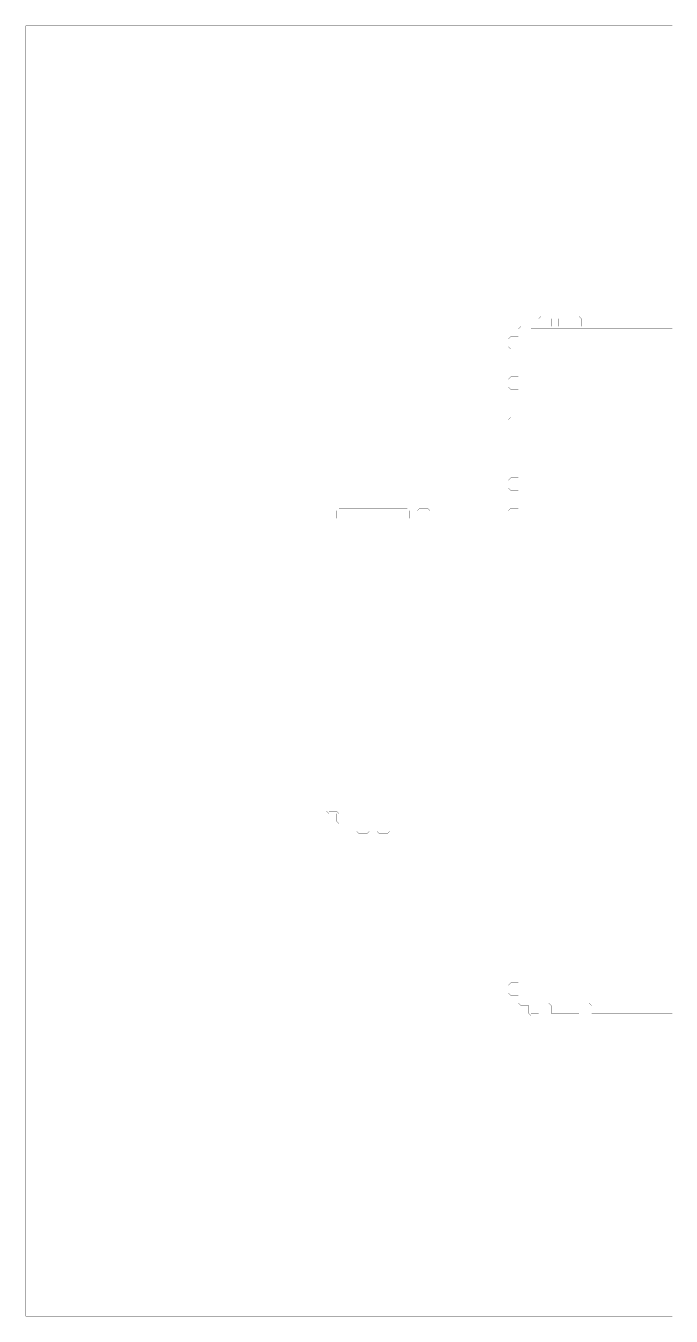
# Model space of a CAD drawing. Header units: metres. Extents: x 0 to 4990, y -4990 to 0.
# Drawn here: x 0 to 2495, y -4990 to 0 of the extents above; entities that cross this region are included whole.
import ezdxf

# ---------------------------------------------------------------- set-up
doc = ezdxf.new("R2010")
doc.units = ezdxf.units.M
doc.layers.add('conductor', color=1, linetype='Continuous')
doc.layers.add('substrate', color=5, linetype='Continuous')

msp = doc.modelspace()

# ---------------------------------------------------------------- linework, layer by layer
at = {"layer": 'conductor', "const_width": 0.5}
msp.add_lwpolyline([(2500, -1171.875), (2490.234375, -1171.875), (2480.46875, -1171.875), (2470.703125, -1171.875), (2460.9375, -1171.875), (2451.171875, -1171.875), (2441.40625, -1171.875), (2431.640625, -1171.875), (2421.875, -1171.875), (2412.109375, -1171.875), (2402.34375, -1171.875), (2392.578125, -1171.875), (2382.8125, -1171.875), (2373.046875, -1171.875), (2363.28125, -1171.875), (2353.515625, -1171.875), (2343.75, -1171.875), (2333.984375, -1171.875), (2324.21875, -1171.875), (2314.453125, -1171.875), (2304.6875, -1171.875), (2294.921875, -1171.875), (2285.15625, -1171.875), (2275.390625, -1171.875), (2265.625, -1171.875), (2255.859375, -1171.875), (2246.09375, -1171.875), (2236.328125, -1171.875), (2226.5625, -1171.875), (2216.796875, -1171.875), (2207.03125, -1171.875), (2197.265625, -1171.875), (2187.5, -1171.875), (2177.734375, -1171.875), (2167.96875, -1171.875), (2158.203125, -1171.875), (2148.4375, -1171.875), (2138.671875, -1171.875), (2128.90625, -1171.875), (2119.140625, -1171.875), (2109.375, -1171.875), (2099.609375, -1171.875), (2089.84375, -1171.875), (2080.078125, -1171.875), (2070.3125, -1171.875), (2060.546875, -1171.875), (2050.78125, -1171.875), (2041.015625, -1171.875), (2031.25, -1171.875), (2021.484375, -1171.875), (2011.71875, -1171.875), (2001.953125, -1171.875), (1992.1875, -1171.875), (1982.421875, -1171.875), (1972.65625, -1171.875), (1962.890625, -1171.875), (1953.125, -1171.875), (1953.125, -1181.640625), (1953.125, -1191.40625), (1953.125, -1201.171875), (1943.359375, -1210.9375), (1933.59375, -1210.9375), (1923.828125, -1210.9375), (1914.0625, -1210.9375), (1914.0625, -1220.703125), (1914.0625, -1230.46875), (1914.0625, -1240.234375), (1914.0625, -1250), (1914.0625, -1259.765625), (1914.0625, -1269.53125), (1914.0625, -1279.296875), (1914.0625, -1289.0625), (1914.0625, -1298.828125), (1914.0625, -1308.59375), (1914.0625, -1318.359375), (1914.0625, -1328.125), (1914.0625, -1337.890625), (1914.0625, -1347.65625), (1914.0625, -1357.421875), (1914.0625, -1367.1875), (1914.0625, -1376.953125), (1914.0625, -1386.71875), (1914.0625, -1396.484375), (1914.0625, -1406.25), (1914.0625, -1416.015625), (1914.0625, -1425.78125), (1914.0625, -1435.546875), (1914.0625, -1445.3125), (1914.0625, -1455.078125), (1914.0625, -1464.84375), (1914.0625, -1474.609375), (1914.0625, -1484.375), (1914.0625, -1494.140625), (1914.0625, -1503.90625), (1914.0625, -1513.671875), (1914.0625, -1523.4375), (1914.0625, -1533.203125), (1914.0625, -1542.96875), (1914.0625, -1552.734375), (1914.0625, -1562.5), (1914.0625, -1572.265625), (1914.0625, -1582.03125), (1914.0625, -1591.796875), (1914.0625, -1601.5625), (1914.0625, -1611.328125), (1914.0625, -1621.09375), (1914.0625, -1630.859375), (1914.0625, -1640.625), (1914.0625, -1650.390625), (1914.0625, -1660.15625), (1914.0625, -1669.921875), (1914.0625, -1679.6875), (1914.0625, -1689.453125), (1914.0625, -1699.21875), (1914.0625, -1708.984375), (1914.0625, -1718.75), (1914.0625, -1728.515625), (1914.0625, -1738.28125), (1914.0625, -1748.046875), (1914.0625, -1757.8125), (1914.0625, -1767.578125), (1914.0625, -1777.34375), (1914.0625, -1787.109375), (1914.0625, -1796.875), (1914.0625, -1806.640625), (1914.0625, -1816.40625), (1914.0625, -1826.171875), (1914.0625, -1835.9375), (1914.0625, -1845.703125), (1914.0625, -1855.46875), (1914.0625, -1865.234375), (1914.0625, -1875), (1914.0625, -1884.765625), (1914.0625, -1894.53125), (1914.0625, -1904.296875), (1904.296875, -1914.0625), (1894.53125, -1914.0625), (1884.765625, -1914.0625), (1875, -1914.0625), (1865.234375, -1914.0625), (1855.46875, -1914.0625), (1845.703125, -1914.0625), (1835.9375, -1914.0625), (1826.171875, -1914.0625), (1816.40625, -1914.0625), (1806.640625, -1914.0625), (1796.875, -1914.0625), (1787.109375, -1914.0625), (1777.34375, -1914.0625), (1767.578125, -1914.0625), (1757.8125, -1914.0625), (1748.046875, -1914.0625), (1738.28125, -1914.0625), (1728.515625, -1914.0625), (1718.75, -1914.0625), (1708.984375, -1914.0625), (1699.21875, -1914.0625), (1689.453125, -1914.0625), (1679.6875, -1914.0625), (1669.921875, -1914.0625), (1660.15625, -1914.0625), (1650.390625, -1914.0625), (1640.625, -1914.0625), (1630.859375, -1914.0625), (1621.09375, -1914.0625), (1611.328125, -1914.0625), (1601.5625, -1914.0625), (1591.796875, -1914.0625), (1582.03125, -1914.0625), (1572.265625, -1914.0625), (1562.5, -1914.0625), (1552.734375, -1914.0625), (1542.96875, -1914.0625), (1533.203125, -1914.0625), (1523.4375, -1914.0625), (1513.671875, -1914.0625), (1503.90625, -1914.0625), (1494.140625, -1914.0625), (1484.375, -1914.0625), (1474.609375, -1914.0625), (1464.84375, -1914.0625), (1455.078125, -1914.0625), (1445.3125, -1914.0625), (1435.546875, -1914.0625), (1425.78125, -1914.0625), (1416.015625, -1914.0625), (1406.25, -1914.0625), (1396.484375, -1914.0625), (1386.71875, -1914.0625), (1376.953125, -1914.0625), (1367.1875, -1914.0625), (1357.421875, -1914.0625), (1347.65625, -1914.0625), (1337.890625, -1914.0625), (1328.125, -1914.0625), (1318.359375, -1914.0625), (1308.59375, -1914.0625), (1298.828125, -1914.0625), (1289.0625, -1914.0625), (1279.296875, -1914.0625), (1269.53125, -1914.0625), (1259.765625, -1914.0625), (1250, -1914.0625), (1240.234375, -1914.0625), (1230.46875, -1914.0625), (1220.703125, -1914.0625), (1210.9375, -1914.0625), (1201.171875, -1914.0625), (1191.40625, -1914.0625), (1181.640625, -1914.0625), (1171.875, -1914.0625), (1171.875, -1923.828125), (1171.875, -1933.59375), (1171.875, -1943.359375), (1171.875, -1953.125), (1171.875, -1962.890625), (1171.875, -1972.65625), (1171.875, -1982.421875), (1171.875, -1992.1875), (1171.875, -2001.953125), (1171.875, -2011.71875), (1171.875, -2021.484375), (1171.875, -2031.25), (1171.875, -2041.015625), (1171.875, -2050.78125), (1171.875, -2060.546875), (1171.875, -2070.3125), (1171.875, -2080.078125), (1171.875, -2089.84375), (1171.875, -2099.609375), (1171.875, -2109.375), (1171.875, -2119.140625), (1171.875, -2128.90625), (1171.875, -2138.671875), (1171.875, -2148.4375), (1171.875, -2158.203125), (1171.875, -2167.96875), (1171.875, -2177.734375), (1171.875, -2187.5), (1171.875, -2197.265625), (1171.875, -2207.03125), (1171.875, -2216.796875), (1171.875, -2226.5625), (1171.875, -2236.328125), (1171.875, -2246.09375), (1171.875, -2255.859375), (1171.875, -2265.625), (1171.875, -2275.390625), (1171.875, -2285.15625), (1171.875, -2294.921875), (1171.875, -2304.6875), (1171.875, -2314.453125), (1171.875, -2324.21875), (1171.875, -2333.984375), (1171.875, -2343.75), (1171.875, -2353.515625), (1171.875, -2363.28125), (1171.875, -2373.046875), (1171.875, -2382.8125), (1171.875, -2392.578125), (1171.875, -2402.34375), (1171.875, -2412.109375), (1171.875, -2421.875), (1171.875, -2431.640625), (1171.875, -2441.40625), (1171.875, -2451.171875), (1171.875, -2460.9375), (1171.875, -2470.703125), (1171.875, -2480.46875), (1171.875, -2490.234375), (1171.875, -2500), (1171.875, -2509.765625), (1171.875, -2519.53125), (1171.875, -2529.296875), (1171.875, -2539.0625), (1171.875, -2548.828125), (1171.875, -2558.59375), (1171.875, -2568.359375), (1171.875, -2578.125), (1171.875, -2587.890625), (1171.875, -2597.65625), (1171.875, -2607.421875), (1171.875, -2617.1875), (1171.875, -2626.953125), (1171.875, -2636.71875), (1171.875, -2646.484375), (1171.875, -2656.25), (1171.875, -2666.015625), (1171.875, -2675.78125), (1171.875, -2685.546875), (1171.875, -2695.3125), (1171.875, -2705.078125), (1171.875, -2714.84375), (1171.875, -2724.609375), (1171.875, -2734.375), (1171.875, -2744.140625), (1171.875, -2753.90625), (1171.875, -2763.671875), (1171.875, -2773.4375), (1171.875, -2783.203125), (1171.875, -2792.96875), (1171.875, -2802.734375), (1171.875, -2812.5), (1171.875, -2822.265625), (1171.875, -2832.03125), (1171.875, -2841.796875), (1171.875, -2851.5625), (1171.875, -2861.328125), (1171.875, -2871.09375), (1171.875, -2880.859375), (1171.875, -2890.625), (1171.875, -2900.390625), (1171.875, -2910.15625), (1171.875, -2919.921875), (1171.875, -2929.6875), (1171.875, -2939.453125), (1171.875, -2949.21875), (1171.875, -2958.984375), (1171.875, -2968.75), (1171.875, -2978.515625), (1171.875, -2988.28125), (1171.875, -2998.046875), (1171.875, -3007.8125), (1171.875, -3017.578125), (1171.875, -3027.34375), (1171.875, -3037.109375), (1181.640625, -3037.109375), (1191.40625, -3037.109375), (1201.171875, -3037.109375), (1210.9375, -3046.875), (1210.9375, -3056.640625), (1210.9375, -3066.40625), (1210.9375, -3076.171875), (1220.703125, -3076.171875), (1230.46875, -3076.171875), (1240.234375, -3076.171875), (1250, -3076.171875), (1259.765625, -3076.171875), (1269.53125, -3076.171875), (1279.296875, -3076.171875), (1289.0625, -3076.171875), (1298.828125, -3076.171875), (1308.59375, -3076.171875), (1318.359375, -3076.171875), (1328.125, -3076.171875), (1337.890625, -3076.171875), (1347.65625, -3076.171875), (1357.421875, -3076.171875), (1367.1875, -3076.171875), (1376.953125, -3076.171875), (1386.71875, -3076.171875), (1396.484375, -3076.171875), (1406.25, -3076.171875), (1416.015625, -3076.171875), (1425.78125, -3076.171875), (1435.546875, -3076.171875), (1445.3125, -3076.171875), (1455.078125, -3076.171875), (1464.84375, -3076.171875), (1474.609375, -3076.171875), (1484.375, -3076.171875), (1494.140625, -3076.171875), (1503.90625, -3076.171875), (1513.671875, -3076.171875), (1523.4375, -3076.171875), (1533.203125, -3076.171875), (1542.96875, -3076.171875), (1552.734375, -3076.171875), (1562.5, -3076.171875), (1572.265625, -3076.171875), (1582.03125, -3076.171875), (1591.796875, -3076.171875), (1601.5625, -3076.171875), (1611.328125, -3076.171875), (1621.09375, -3076.171875), (1630.859375, -3076.171875), (1640.625, -3076.171875), (1650.390625, -3076.171875), (1660.15625, -3076.171875), (1669.921875, -3076.171875), (1679.6875, -3076.171875), (1689.453125, -3076.171875), (1699.21875, -3076.171875), (1708.984375, -3076.171875), (1718.75, -3076.171875), (1728.515625, -3076.171875), (1738.28125, -3076.171875), (1748.046875, -3076.171875), (1757.8125, -3076.171875), (1767.578125, -3076.171875), (1777.34375, -3076.171875), (1787.109375, -3076.171875), (1796.875, -3076.171875), (1806.640625, -3076.171875), (1816.40625, -3076.171875), (1826.171875, -3076.171875), (1835.9375, -3076.171875), (1845.703125, -3076.171875), (1855.46875, -3076.171875), (1865.234375, -3076.171875), (1875, -3076.171875), (1884.765625, -3076.171875), (1894.53125, -3076.171875), (1904.296875, -3076.171875), (1914.0625, -3085.9375), (1914.0625, -3095.703125), (1914.0625, -3105.46875), (1914.0625, -3115.234375), (1914.0625, -3125), (1914.0625, -3134.765625), (1914.0625, -3144.53125), (1914.0625, -3154.296875), (1914.0625, -3164.0625), (1914.0625, -3173.828125), (1914.0625, -3183.59375), (1914.0625, -3193.359375), (1914.0625, -3203.125), (1914.0625, -3212.890625), (1914.0625, -3222.65625), (1914.0625, -3232.421875), (1914.0625, -3242.1875), (1914.0625, -3251.953125), (1914.0625, -3261.71875), (1914.0625, -3271.484375), (1914.0625, -3281.25), (1914.0625, -3291.015625), (1914.0625, -3300.78125), (1914.0625, -3310.546875), (1914.0625, -3320.3125), (1914.0625, -3330.078125), (1914.0625, -3339.84375), (1914.0625, -3349.609375), (1914.0625, -3359.375), (1914.0625, -3369.140625), (1914.0625, -3378.90625), (1914.0625, -3388.671875), (1914.0625, -3398.4375), (1914.0625, -3408.203125), (1914.0625, -3417.96875), (1914.0625, -3427.734375), (1914.0625, -3437.5), (1914.0625, -3447.265625), (1914.0625, -3457.03125), (1914.0625, -3466.796875), (1914.0625, -3476.5625), (1914.0625, -3486.328125), (1914.0625, -3496.09375), (1914.0625, -3505.859375), (1914.0625, -3515.625), (1914.0625, -3525.390625), (1914.0625, -3535.15625), (1914.0625, -3544.921875), (1914.0625, -3554.6875), (1914.0625, -3564.453125), (1914.0625, -3574.21875), (1914.0625, -3583.984375), (1914.0625, -3593.75), (1914.0625, -3603.515625), (1914.0625, -3613.28125), (1914.0625, -3623.046875), (1914.0625, -3632.8125), (1914.0625, -3642.578125), (1914.0625, -3652.34375), (1914.0625, -3662.109375), (1914.0625, -3671.875), (1914.0625, -3681.640625), (1914.0625, -3691.40625), (1914.0625, -3701.171875), (1914.0625, -3710.9375), (1914.0625, -3720.703125), (1914.0625, -3730.46875), (1914.0625, -3740.234375), (1914.0625, -3750), (1914.0625, -3759.765625), (1914.0625, -3769.53125), (1914.0625, -3779.296875), (1923.828125, -3779.296875), (1933.59375, -3779.296875), (1943.359375, -3779.296875), (1953.125, -3789.0625), (1953.125, -3798.828125), (1953.125, -3808.59375), (1953.125, -3818.359375), (1962.890625, -3818.359375), (1972.65625, -3818.359375), (1982.421875, -3818.359375), (1982.421875, -3808.59375), (1982.421875, -3798.828125), (1982.421875, -3789.0625), (1992.1875, -3779.296875), (2001.953125, -3779.296875), (2011.71875, -3779.296875), (2021.484375, -3779.296875), (2031.25, -3789.0625), (2031.25, -3798.828125), (2031.25, -3808.59375), (2031.25, -3818.359375), (2041.015625, -3818.359375), (2050.78125, -3818.359375), (2060.546875, -3818.359375), (2070.3125, -3818.359375), (2080.078125, -3818.359375), (2089.84375, -3818.359375), (2099.609375, -3818.359375), (2109.375, -3818.359375), (2119.140625, -3818.359375), (2128.90625, -3818.359375), (2138.671875, -3818.359375), (2138.671875, -3808.59375), (2138.671875, -3798.828125), (2138.671875, -3789.0625), (2148.4375, -3779.296875), (2158.203125, -3779.296875), (2167.96875, -3779.296875), (2177.734375, -3779.296875), (2187.5, -3789.0625), (2187.5, -3798.828125), (2187.5, -3808.59375), (2187.5, -3818.359375), (2197.265625, -3818.359375), (2207.03125, -3818.359375), (2216.796875, -3818.359375), (2226.5625, -3818.359375), (2236.328125, -3818.359375), (2246.09375, -3818.359375), (2255.859375, -3818.359375), (2265.625, -3818.359375), (2275.390625, -3818.359375), (2285.15625, -3818.359375), (2294.921875, -3818.359375), (2304.6875, -3818.359375), (2314.453125, -3818.359375), (2324.21875, -3818.359375), (2333.984375, -3818.359375), (2343.75, -3818.359375), (2353.515625, -3818.359375), (2363.28125, -3818.359375), (2373.046875, -3818.359375), (2382.8125, -3818.359375), (2392.578125, -3818.359375), (2402.34375, -3818.359375), (2412.109375, -3818.359375), (2421.875, -3818.359375), (2431.640625, -3818.359375), (2441.40625, -3818.359375), (2451.171875, -3818.359375), (2460.9375, -3818.359375), (2470.703125, -3818.359375), (2480.46875, -3818.359375), (2490.234375, -3818.359375), (2500, -3818.359375)], dxfattribs=at)
at = {"layer": 'substrate', "const_width": 0.5}
for points in [[(2500, 0), (2490.234375, 0), (2480.46875, 0), (2470.703125, 0), (2460.9375, 0), (2451.171875, 0), (2441.40625, 0), (2431.640625, 0), (2421.875, 0), (2412.109375, 0), (2402.34375, 0), (2392.578125, 0), (2382.8125, 0), (2373.046875, 0), (2363.28125, 0), (2353.515625, 0), (2343.75, 0), (2333.984375, 0), (2324.21875, 0), (2314.453125, 0), (2304.6875, 0), (2294.921875, 0), (2285.15625, 0), (2275.390625, 0), (2265.625, 0), (2255.859375, 0), (2246.09375, 0), (2236.328125, 0), (2226.5625, 0), (2216.796875, 0), (2207.03125, 0), (2197.265625, 0), (2187.5, 0), (2177.734375, 0), (2167.96875, 0), (2158.203125, 0), (2148.4375, 0), (2138.671875, 0), (2128.90625, 0), (2119.140625, 0), (2109.375, 0), (2099.609375, 0), (2089.84375, 0), (2080.078125, 0), (2070.3125, 0), (2060.546875, 0), (2050.78125, 0), (2041.015625, 0), (2031.25, 0), (2021.484375, 0), (2011.71875, 0), (2001.953125, 0), (1992.1875, 0), (1982.421875, 0), (1972.65625, 0), (1962.890625, 0), (1953.125, 0), (1943.359375, 0), (1933.59375, 0), (1923.828125, 0), (1914.0625, 0), (1904.296875, 0), (1894.53125, 0), (1884.765625, 0), (1875, 0), (1865.234375, 0), (1855.46875, 0), (1845.703125, 0), (1835.9375, 0), (1826.171875, 0), (1816.40625, 0), (1806.640625, 0), (1796.875, 0), (1787.109375, 0), (1777.34375, 0), (1767.578125, 0), (1757.8125, 0), (1748.046875, 0), (1738.28125, 0), (1728.515625, 0), (1718.75, 0), (1708.984375, 0), (1699.21875, 0), (1689.453125, 0), (1679.6875, 0), (1669.921875, 0), (1660.15625, 0), (1650.390625, 0), (1640.625, 0), (1630.859375, 0), (1621.09375, 0), (1611.328125, 0), (1601.5625, 0), (1591.796875, 0), (1582.03125, 0), (1572.265625, 0), (1562.5, 0), (1552.734375, 0), (1542.96875, 0), (1533.203125, 0), (1523.4375, 0), (1513.671875, 0), (1503.90625, 0), (1494.140625, 0), (1484.375, 0), (1474.609375, 0), (1464.84375, 0), (1455.078125, 0), (1445.3125, 0), (1435.546875, 0), (1425.78125, 0), (1416.015625, 0), (1406.25, 0), (1396.484375, 0), (1386.71875, 0), (1376.953125, 0), (1367.1875, 0), (1357.421875, 0), (1347.65625, 0), (1337.890625, 0), (1328.125, 0), (1318.359375, 0), (1308.59375, 0), (1298.828125, 0), (1289.0625, 0), (1279.296875, 0), (1269.53125, 0), (1259.765625, 0), (1250, 0), (1240.234375, 0), (1230.46875, 0), (1220.703125, 0), (1210.9375, 0), (1201.171875, 0), (1191.40625, 0), (1181.640625, 0), (1171.875, 0), (1162.109375, 0), (1152.34375, 0), (1142.578125, 0), (1132.8125, 0), (1123.046875, 0), (1113.28125, 0), (1103.515625, 0), (1093.75, 0), (1083.984375, 0), (1074.21875, 0), (1064.453125, 0), (1054.6875, 0), (1044.921875, 0), (1035.15625, 0), (1025.390625, 0), (1015.625, 0), (1005.859375, 0), (996.09375, 0), (986.328125, 0), (976.5625, 0), (966.796875, 0), (957.03125, 0), (947.265625, 0), (937.5, 0), (927.734375, 0), (917.96875, 0), (908.203125, 0), (898.4375, 0), (888.671875, 0), (878.90625, 0), (869.140625, 0), (859.375, 0), (849.609375, 0), (839.84375, 0), (830.078125, 0), (820.3125, 0), (810.546875, 0), (800.78125, 0), (791.015625, 0), (781.25, 0), (771.484375, 0), (761.71875, 0), (751.953125, 0), (742.1875, 0), (732.421875, 0), (722.65625, 0), (712.890625, 0), (703.125, 0), (693.359375, 0), (683.59375, 0), (673.828125, 0), (664.0625, 0), (654.296875, 0), (644.53125, 0), (634.765625, 0), (625, 0), (615.234375, 0), (605.46875, 0), (595.703125, 0), (585.9375, 0), (576.171875, 0), (566.40625, 0), (556.640625, 0), (546.875, 0), (537.109375, 0), (527.34375, 0), (517.578125, 0), (507.8125, 0), (498.046875, 0), (488.28125, 0), (478.515625, 0), (468.75, 0), (458.984375, 0), (449.21875, 0), (439.453125, 0), (429.6875, 0), (419.921875, 0), (410.15625, 0), (400.390625, 0), (390.625, 0), (380.859375, 0), (371.09375, 0), (361.328125, 0), (351.5625, 0), (341.796875, 0), (332.03125, 0), (322.265625, 0), (312.5, 0), (302.734375, 0), (292.96875, 0), (283.203125, 0), (273.4375, 0), (263.671875, 0), (253.90625, 0), (244.140625, 0), (234.375, 0), (224.609375, 0), (214.84375, 0), (205.078125, 0), (195.3125, 0), (185.546875, 0), (175.78125, 0), (166.015625, 0), (156.25, 0), (146.484375, 0), (136.71875, 0), (126.953125, 0), (117.1875, 0), (107.421875, 0), (97.65625, 0), (87.890625, 0), (78.125, 0), (68.359375, 0), (58.59375, 0), (48.828125, 0), (39.0625, 0), (29.296875, 0), (19.53125, 0), (9.765625, 0), (0, 0), (0, -9.765625), (0, -19.53125), (0, -29.296875), (0, -39.0625), (0, -48.828125), (0, -58.59375), (0, -68.359375), (0, -78.125), (0, -87.890625), (0, -97.65625), (0, -107.421875), (0, -117.1875), (0, -126.953125), (0, -136.71875), (0, -146.484375), (0, -156.25), (0, -166.015625), (0, -175.78125), (0, -185.546875), (0, -195.3125), (0, -205.078125), (0, -214.84375), (0, -224.609375), (0, -234.375), (0, -244.140625), (0, -253.90625), (0, -263.671875), (0, -273.4375), (0, -283.203125), (0, -292.96875), (0, -302.734375), (0, -312.5), (0, -322.265625), (0, -332.03125), (0, -341.796875), (0, -351.5625), (0, -361.328125), (0, -371.09375), (0, -380.859375), (0, -390.625), (0, -400.390625), (0, -410.15625), (0, -419.921875), (0, -429.6875), (0, -439.453125), (0, -449.21875), (0, -458.984375), (0, -468.75), (0, -478.515625), (0, -488.28125), (0, -498.046875), (0, -507.8125), (0, -517.578125), (0, -527.34375), (0, -537.109375), (0, -546.875), (0, -556.640625), (0, -566.40625), (0, -576.171875), (0, -585.9375), (0, -595.703125), (0, -605.46875), (0, -615.234375), (0, -625), (0, -634.765625), (0, -644.53125), (0, -654.296875), (0, -664.0625), (0, -673.828125), (0, -683.59375), (0, -693.359375), (0, -703.125), (0, -712.890625), (0, -722.65625), (0, -732.421875), (0, -742.1875), (0, -751.953125), (0, -761.71875), (0, -771.484375), (0, -781.25), (0, -791.015625), (0, -800.78125), (0, -810.546875), (0, -820.3125), (0, -830.078125), (0, -839.84375), (0, -849.609375), (0, -859.375), (0, -869.140625), (0, -878.90625), (0, -888.671875), (0, -898.4375), (0, -908.203125), (0, -917.96875), (0, -927.734375), (0, -937.5), (0, -947.265625), (0, -957.03125), (0, -966.796875), (0, -976.5625), (0, -986.328125), (0, -996.09375), (0, -1005.859375), (0, -1015.625), (0, -1025.390625), (0, -1035.15625), (0, -1044.921875), (0, -1054.6875), (0, -1064.453125), (0, -1074.21875), (0, -1083.984375), (0, -1093.75), (0, -1103.515625), (0, -1113.28125), (0, -1123.046875), (0, -1132.8125), (0, -1142.578125), (0, -1152.34375), (0, -1162.109375), (0, -1171.875), (0, -1181.640625), (0, -1191.40625), (0, -1201.171875), (0, -1210.9375), (0, -1220.703125), (0, -1230.46875), (0, -1240.234375), (0, -1250), (0, -1259.765625), (0, -1269.53125), (0, -1279.296875), (0, -1289.0625), (0, -1298.828125), (0, -1308.59375), (0, -1318.359375), (0, -1328.125), (0, -1337.890625), (0, -1347.65625), (0, -1357.421875), (0, -1367.1875), (0, -1376.953125), (0, -1386.71875), (0, -1396.484375), (0, -1406.25), (0, -1416.015625), (0, -1425.78125), (0, -1435.546875), (0, -1445.3125), (0, -1455.078125), (0, -1464.84375), (0, -1474.609375), (0, -1484.375), (0, -1494.140625), (0, -1503.90625), (0, -1513.671875), (0, -1523.4375), (0, -1533.203125), (0, -1542.96875), (0, -1552.734375), (0, -1562.5), (0, -1572.265625), (0, -1582.03125), (0, -1591.796875), (0, -1601.5625), (0, -1611.328125), (0, -1621.09375), (0, -1630.859375), (0, -1640.625), (0, -1650.390625), (0, -1660.15625), (0, -1669.921875), (0, -1679.6875), (0, -1689.453125), (0, -1699.21875), (0, -1708.984375), (0, -1718.75), (0, -1728.515625), (0, -1738.28125), (0, -1748.046875), (0, -1757.8125), (0, -1767.578125), (0, -1777.34375), (0, -1787.109375), (0, -1796.875), (0, -1806.640625), (0, -1816.40625), (0, -1826.171875), (0, -1835.9375), (0, -1845.703125), (0, -1855.46875), (0, -1865.234375), (0, -1875), (0, -1884.765625), (0, -1894.53125), (0, -1904.296875), (0, -1914.0625), (0, -1923.828125), (0, -1933.59375), (0, -1943.359375), (0, -1953.125), (0, -1962.890625), (0, -1972.65625), (0, -1982.421875), (0, -1992.1875), (0, -2001.953125), (0, -2011.71875), (0, -2021.484375), (0, -2031.25), (0, -2041.015625), (0, -2050.78125), (0, -2060.546875), (0, -2070.3125), (0, -2080.078125), (0, -2089.84375), (0, -2099.609375), (0, -2109.375), (0, -2119.140625), (0, -2128.90625), (0, -2138.671875), (0, -2148.4375), (0, -2158.203125), (0, -2167.96875), (0, -2177.734375), (0, -2187.5), (0, -2197.265625), (0, -2207.03125), (0, -2216.796875), (0, -2226.5625), (0, -2236.328125), (0, -2246.09375), (0, -2255.859375), (0, -2265.625), (0, -2275.390625), (0, -2285.15625), (0, -2294.921875), (0, -2304.6875), (0, -2314.453125), (0, -2324.21875), (0, -2333.984375), (0, -2343.75), (0, -2353.515625), (0, -2363.28125), (0, -2373.046875), (0, -2382.8125), (0, -2392.578125), (0, -2402.34375), (0, -2412.109375), (0, -2421.875), (0, -2431.640625), (0, -2441.40625), (0, -2451.171875), (0, -2460.9375), (0, -2470.703125), (0, -2480.46875), (0, -2490.234375), (0, -2500), (0, -2509.765625), (0, -2519.53125), (0, -2529.296875), (0, -2539.0625), (0, -2548.828125), (0, -2558.59375), (0, -2568.359375), (0, -2578.125), (0, -2587.890625), (0, -2597.65625), (0, -2607.421875), (0, -2617.1875), (0, -2626.953125), (0, -2636.71875), (0, -2646.484375), (0, -2656.25), (0, -2666.015625), (0, -2675.78125), (0, -2685.546875), (0, -2695.3125), (0, -2705.078125), (0, -2714.84375), (0, -2724.609375), (0, -2734.375), (0, -2744.140625), (0, -2753.90625), (0, -2763.671875), (0, -2773.4375), (0, -2783.203125), (0, -2792.96875), (0, -2802.734375), (0, -2812.5), (0, -2822.265625), (0, -2832.03125), (0, -2841.796875), (0, -2851.5625), (0, -2861.328125), (0, -2871.09375), (0, -2880.859375), (0, -2890.625), (0, -2900.390625), (0, -2910.15625), (0, -2919.921875), (0, -2929.6875), (0, -2939.453125), (0, -2949.21875), (0, -2958.984375), (0, -2968.75), (0, -2978.515625), (0, -2988.28125), (0, -2998.046875), (0, -3007.8125), (0, -3017.578125), (0, -3027.34375), (0, -3037.109375), (0, -3046.875), (0, -3056.640625), (0, -3066.40625), (0, -3076.171875), (0, -3085.9375), (0, -3095.703125), (0, -3105.46875), (0, -3115.234375), (0, -3125), (0, -3134.765625), (0, -3144.53125), (0, -3154.296875), (0, -3164.0625), (0, -3173.828125), (0, -3183.59375), (0, -3193.359375), (0, -3203.125), (0, -3212.890625), (0, -3222.65625), (0, -3232.421875), (0, -3242.1875), (0, -3251.953125), (0, -3261.71875), (0, -3271.484375), (0, -3281.25), (0, -3291.015625), (0, -3300.78125), (0, -3310.546875), (0, -3320.3125), (0, -3330.078125), (0, -3339.84375), (0, -3349.609375), (0, -3359.375), (0, -3369.140625), (0, -3378.90625), (0, -3388.671875), (0, -3398.4375), (0, -3408.203125), (0, -3417.96875), (0, -3427.734375), (0, -3437.5), (0, -3447.265625), (0, -3457.03125), (0, -3466.796875), (0, -3476.5625), (0, -3486.328125), (0, -3496.09375), (0, -3505.859375), (0, -3515.625), (0, -3525.390625), (0, -3535.15625), (0, -3544.921875), (0, -3554.6875), (0, -3564.453125), (0, -3574.21875), (0, -3583.984375), (0, -3593.75), (0, -3603.515625), (0, -3613.28125), (0, -3623.046875), (0, -3632.8125), (0, -3642.578125), (0, -3652.34375), (0, -3662.109375), (0, -3671.875), (0, -3681.640625), (0, -3691.40625), (0, -3701.171875), (0, -3710.9375), (0, -3720.703125), (0, -3730.46875), (0, -3740.234375), (0, -3750), (0, -3759.765625), (0, -3769.53125), (0, -3779.296875), (0, -3789.0625), (0, -3798.828125), (0, -3808.59375), (0, -3818.359375), (0, -3828.125), (0, -3837.890625), (0, -3847.65625), (0, -3857.421875), (0, -3867.1875), (0, -3876.953125), (0, -3886.71875), (0, -3896.484375), (0, -3906.25), (0, -3916.015625), (0, -3925.78125), (0, -3935.546875), (0, -3945.3125), (0, -3955.078125), (0, -3964.84375), (0, -3974.609375), (0, -3984.375), (0, -3994.140625), (0, -4003.90625), (0, -4013.671875), (0, -4023.4375), (0, -4033.203125), (0, -4042.96875), (0, -4052.734375), (0, -4062.5), (0, -4072.265625), (0, -4082.03125), (0, -4091.796875), (0, -4101.5625), (0, -4111.328125), (0, -4121.09375), (0, -4130.859375), (0, -4140.625), (0, -4150.390625), (0, -4160.15625), (0, -4169.921875), (0, -4179.6875), (0, -4189.453125), (0, -4199.21875), (0, -4208.984375), (0, -4218.75), (0, -4228.515625), (0, -4238.28125), (0, -4248.046875), (0, -4257.8125), (0, -4267.578125), (0, -4277.34375), (0, -4287.109375), (0, -4296.875), (0, -4306.640625), (0, -4316.40625), (0, -4326.171875), (0, -4335.9375), (0, -4345.703125), (0, -4355.46875), (0, -4365.234375), (0, -4375), (0, -4384.765625), (0, -4394.53125), (0, -4404.296875), (0, -4414.0625), (0, -4423.828125), (0, -4433.59375), (0, -4443.359375), (0, -4453.125), (0, -4462.890625), (0, -4472.65625), (0, -4482.421875), (0, -4492.1875), (0, -4501.953125), (0, -4511.71875), (0, -4521.484375), (0, -4531.25), (0, -4541.015625), (0, -4550.78125), (0, -4560.546875), (0, -4570.3125), (0, -4580.078125), (0, -4589.84375), (0, -4599.609375), (0, -4609.375), (0, -4619.140625), (0, -4628.90625), (0, -4638.671875), (0, -4648.4375), (0, -4658.203125), (0, -4667.96875), (0, -4677.734375), (0, -4687.5), (0, -4697.265625), (0, -4707.03125), (0, -4716.796875), (0, -4726.5625), (0, -4736.328125), (0, -4746.09375), (0, -4755.859375), (0, -4765.625), (0, -4775.390625), (0, -4785.15625), (0, -4794.921875), (0, -4804.6875), (0, -4814.453125), (0, -4824.21875), (0, -4833.984375), (0, -4843.75), (0, -4853.515625), (0, -4863.28125), (0, -4873.046875), (0, -4882.8125), (0, -4892.578125), (0, -4902.34375), (0, -4912.109375), (0, -4921.875), (0, -4931.640625), (0, -4941.40625), (0, -4951.171875), (0, -4960.9375), (0, -4970.703125), (0, -4980.46875), (0, -4990.234375), (9.765625, -4990.234375), (19.53125, -4990.234375), (29.296875, -4990.234375), (39.0625, -4990.234375), (48.828125, -4990.234375), (58.59375, -4990.234375), (68.359375, -4990.234375), (78.125, -4990.234375), (87.890625, -4990.234375), (97.65625, -4990.234375), (107.421875, -4990.234375), (117.1875, -4990.234375), (126.953125, -4990.234375), (136.71875, -4990.234375), (146.484375, -4990.234375), (156.25, -4990.234375), (166.015625, -4990.234375), (175.78125, -4990.234375), (185.546875, -4990.234375), (195.3125, -4990.234375), (205.078125, -4990.234375), (214.84375, -4990.234375), (224.609375, -4990.234375), (234.375, -4990.234375), (244.140625, -4990.234375), (253.90625, -4990.234375), (263.671875, -4990.234375), (273.4375, -4990.234375), (283.203125, -4990.234375), (292.96875, -4990.234375), (302.734375, -4990.234375), (312.5, -4990.234375), (322.265625, -4990.234375), (332.03125, -4990.234375), (341.796875, -4990.234375), (351.5625, -4990.234375), (361.328125, -4990.234375), (371.09375, -4990.234375), (380.859375, -4990.234375), (390.625, -4990.234375), (400.390625, -4990.234375), (410.15625, -4990.234375), (419.921875, -4990.234375), (429.6875, -4990.234375), (439.453125, -4990.234375), (449.21875, -4990.234375), (458.984375, -4990.234375), (468.75, -4990.234375), (478.515625, -4990.234375), (488.28125, -4990.234375), (498.046875, -4990.234375), (507.8125, -4990.234375), (517.578125, -4990.234375), (527.34375, -4990.234375), (537.109375, -4990.234375), (546.875, -4990.234375), (556.640625, -4990.234375), (566.40625, -4990.234375), (576.171875, -4990.234375), (585.9375, -4990.234375), (595.703125, -4990.234375), (605.46875, -4990.234375), (615.234375, -4990.234375), (625, -4990.234375), (634.765625, -4990.234375), (644.53125, -4990.234375), (654.296875, -4990.234375), (664.0625, -4990.234375), (673.828125, -4990.234375), (683.59375, -4990.234375), (693.359375, -4990.234375), (703.125, -4990.234375), (712.890625, -4990.234375), (722.65625, -4990.234375), (732.421875, -4990.234375), (742.1875, -4990.234375), (751.953125, -4990.234375), (761.71875, -4990.234375), (771.484375, -4990.234375), (781.25, -4990.234375), (791.015625, -4990.234375), (800.78125, -4990.234375), (810.546875, -4990.234375), (820.3125, -4990.234375), (830.078125, -4990.234375), (839.84375, -4990.234375), (849.609375, -4990.234375), (859.375, -4990.234375), (869.140625, -4990.234375), (878.90625, -4990.234375), (888.671875, -4990.234375), (898.4375, -4990.234375), (908.203125, -4990.234375), (917.96875, -4990.234375), (927.734375, -4990.234375), (937.5, -4990.234375), (947.265625, -4990.234375), (957.03125, -4990.234375), (966.796875, -4990.234375), (976.5625, -4990.234375), (986.328125, -4990.234375), (996.09375, -4990.234375), (1005.859375, -4990.234375), (1015.625, -4990.234375), (1025.390625, -4990.234375), (1035.15625, -4990.234375), (1044.921875, -4990.234375), (1054.6875, -4990.234375), (1064.453125, -4990.234375), (1074.21875, -4990.234375), (1083.984375, -4990.234375), (1093.75, -4990.234375), (1103.515625, -4990.234375), (1113.28125, -4990.234375), (1123.046875, -4990.234375), (1132.8125, -4990.234375), (1142.578125, -4990.234375), (1152.34375, -4990.234375), (1162.109375, -4990.234375), (1171.875, -4990.234375), (1181.640625, -4990.234375), (1191.40625, -4990.234375), (1201.171875, -4990.234375), (1210.9375, -4990.234375), (1220.703125, -4990.234375), (1230.46875, -4990.234375), (1240.234375, -4990.234375), (1250, -4990.234375), (1259.765625, -4990.234375), (1269.53125, -4990.234375), (1279.296875, -4990.234375), (1289.0625, -4990.234375), (1298.828125, -4990.234375), (1308.59375, -4990.234375), (1318.359375, -4990.234375), (1328.125, -4990.234375), (1337.890625, -4990.234375), (1347.65625, -4990.234375), (1357.421875, -4990.234375), (1367.1875, -4990.234375), (1376.953125, -4990.234375), (1386.71875, -4990.234375), (1396.484375, -4990.234375), (1406.25, -4990.234375), (1416.015625, -4990.234375), (1425.78125, -4990.234375), (1435.546875, -4990.234375), (1445.3125, -4990.234375), (1455.078125, -4990.234375), (1464.84375, -4990.234375), (1474.609375, -4990.234375), (1484.375, -4990.234375), (1494.140625, -4990.234375), (1503.90625, -4990.234375), (1513.671875, -4990.234375), (1523.4375, -4990.234375), (1533.203125, -4990.234375), (1542.96875, -4990.234375), (1552.734375, -4990.234375), (1562.5, -4990.234375), (1572.265625, -4990.234375), (1582.03125, -4990.234375), (1591.796875, -4990.234375), (1601.5625, -4990.234375), (1611.328125, -4990.234375), (1621.09375, -4990.234375), (1630.859375, -4990.234375), (1640.625, -4990.234375), (1650.390625, -4990.234375), (1660.15625, -4990.234375), (1669.921875, -4990.234375), (1679.6875, -4990.234375), (1689.453125, -4990.234375), (1699.21875, -4990.234375), (1708.984375, -4990.234375), (1718.75, -4990.234375), (1728.515625, -4990.234375), (1738.28125, -4990.234375), (1748.046875, -4990.234375), (1757.8125, -4990.234375), (1767.578125, -4990.234375), (1777.34375, -4990.234375), (1787.109375, -4990.234375), (1796.875, -4990.234375), (1806.640625, -4990.234375), (1816.40625, -4990.234375), (1826.171875, -4990.234375), (1835.9375, -4990.234375), (1845.703125, -4990.234375), (1855.46875, -4990.234375), (1865.234375, -4990.234375), (1875, -4990.234375), (1884.765625, -4990.234375), (1894.53125, -4990.234375), (1904.296875, -4990.234375), (1914.0625, -4990.234375), (1923.828125, -4990.234375), (1933.59375, -4990.234375), (1943.359375, -4990.234375), (1953.125, -4990.234375), (1962.890625, -4990.234375), (1972.65625, -4990.234375), (1982.421875, -4990.234375), (1992.1875, -4990.234375), (2001.953125, -4990.234375), (2011.71875, -4990.234375), (2021.484375, -4990.234375), (2031.25, -4990.234375), (2041.015625, -4990.234375), (2050.78125, -4990.234375), (2060.546875, -4990.234375), (2070.3125, -4990.234375), (2080.078125, -4990.234375), (2089.84375, -4990.234375), (2099.609375, -4990.234375), (2109.375, -4990.234375), (2119.140625, -4990.234375), (2128.90625, -4990.234375), (2138.671875, -4990.234375), (2148.4375, -4990.234375), (2158.203125, -4990.234375), (2167.96875, -4990.234375), (2177.734375, -4990.234375), (2187.5, -4990.234375), (2197.265625, -4990.234375), (2207.03125, -4990.234375), (2216.796875, -4990.234375), (2226.5625, -4990.234375), (2236.328125, -4990.234375), (2246.09375, -4990.234375), (2255.859375, -4990.234375), (2265.625, -4990.234375), (2275.390625, -4990.234375), (2285.15625, -4990.234375), (2294.921875, -4990.234375), (2304.6875, -4990.234375), (2314.453125, -4990.234375), (2324.21875, -4990.234375), (2333.984375, -4990.234375), (2343.75, -4990.234375), (2353.515625, -4990.234375), (2363.28125, -4990.234375), (2373.046875, -4990.234375), (2382.8125, -4990.234375), (2392.578125, -4990.234375), (2402.34375, -4990.234375), (2412.109375, -4990.234375), (2421.875, -4990.234375), (2431.640625, -4990.234375), (2441.40625, -4990.234375), (2451.171875, -4990.234375), (2460.9375, -4990.234375), (2470.703125, -4990.234375), (2480.46875, -4990.234375), (2490.234375, -4990.234375), (2500, -4990.234375)], [(2500, -3828.125), (2490.234375, -3828.125), (2480.46875, -3828.125), (2470.703125, -3828.125), (2460.9375, -3828.125), (2451.171875, -3828.125), (2441.40625, -3828.125), (2431.640625, -3828.125), (2421.875, -3828.125), (2412.109375, -3828.125), (2402.34375, -3828.125), (2392.578125, -3828.125), (2382.8125, -3828.125), (2373.046875, -3828.125), (2363.28125, -3828.125), (2353.515625, -3828.125), (2343.75, -3828.125), (2333.984375, -3828.125), (2324.21875, -3828.125), (2314.453125, -3828.125), (2304.6875, -3828.125), (2294.921875, -3828.125), (2285.15625, -3828.125), (2275.390625, -3828.125), (2265.625, -3828.125), (2255.859375, -3828.125), (2246.09375, -3828.125), (2236.328125, -3828.125), (2226.5625, -3828.125), (2216.796875, -3828.125), (2207.03125, -3828.125), (2197.265625, -3828.125), (2187.5, -3828.125), (2177.734375, -3828.125), (2167.96875, -3828.125), (2158.203125, -3828.125), (2148.4375, -3828.125), (2138.671875, -3828.125), (2128.90625, -3828.125), (2119.140625, -3828.125), (2109.375, -3828.125), (2099.609375, -3828.125), (2089.84375, -3828.125), (2080.078125, -3828.125), (2070.3125, -3828.125), (2060.546875, -3828.125), (2050.78125, -3828.125), (2041.015625, -3828.125), (2031.25, -3828.125), (2021.484375, -3828.125), (2011.71875, -3828.125), (2001.953125, -3828.125), (1992.1875, -3828.125), (1982.421875, -3828.125), (1972.65625, -3828.125), (1962.890625, -3828.125), (1953.125, -3828.125), (1943.359375, -3818.359375), (1943.359375, -3808.59375), (1943.359375, -3798.828125), (1943.359375, -3789.0625), (1933.59375, -3789.0625), (1923.828125, -3789.0625), (1914.0625, -3789.0625), (1904.296875, -3779.296875), (1904.296875, -3769.53125), (1904.296875, -3759.765625), (1904.296875, -3750), (1894.53125, -3750), (1884.765625, -3750), (1875, -3750), (1865.234375, -3740.234375), (1865.234375, -3730.46875), (1865.234375, -3720.703125), (1865.234375, -3710.9375), (1875, -3701.171875), (1884.765625, -3701.171875), (1894.53125, -3701.171875), (1904.296875, -3701.171875), (1904.296875, -3691.40625), (1904.296875, -3681.640625), (1904.296875, -3671.875), (1904.296875, -3662.109375), (1904.296875, -3652.34375), (1904.296875, -3642.578125), (1904.296875, -3632.8125), (1904.296875, -3623.046875), (1904.296875, -3613.28125), (1904.296875, -3603.515625), (1904.296875, -3593.75), (1904.296875, -3583.984375), (1904.296875, -3574.21875), (1904.296875, -3564.453125), (1904.296875, -3554.6875), (1904.296875, -3544.921875), (1904.296875, -3535.15625), (1904.296875, -3525.390625), (1904.296875, -3515.625), (1904.296875, -3505.859375), (1904.296875, -3496.09375), (1904.296875, -3486.328125), (1904.296875, -3476.5625), (1904.296875, -3466.796875), (1904.296875, -3457.03125), (1904.296875, -3447.265625), (1904.296875, -3437.5), (1904.296875, -3427.734375), (1904.296875, -3417.96875), (1904.296875, -3408.203125), (1904.296875, -3398.4375), (1904.296875, -3388.671875), (1904.296875, -3378.90625), (1904.296875, -3369.140625), (1904.296875, -3359.375), (1904.296875, -3349.609375), (1904.296875, -3339.84375), (1904.296875, -3330.078125), (1904.296875, -3320.3125), (1904.296875, -3310.546875), (1904.296875, -3300.78125), (1904.296875, -3291.015625), (1904.296875, -3281.25), (1904.296875, -3271.484375), (1904.296875, -3261.71875), (1904.296875, -3251.953125), (1904.296875, -3242.1875), (1904.296875, -3232.421875), (1904.296875, -3222.65625), (1904.296875, -3212.890625), (1904.296875, -3203.125), (1904.296875, -3193.359375), (1904.296875, -3183.59375), (1904.296875, -3173.828125), (1904.296875, -3164.0625), (1904.296875, -3154.296875), (1904.296875, -3144.53125), (1904.296875, -3134.765625), (1904.296875, -3125), (1904.296875, -3115.234375), (1904.296875, -3105.46875), (1904.296875, -3095.703125), (1904.296875, -3085.9375), (1894.53125, -3085.9375), (1884.765625, -3085.9375), (1875, -3085.9375), (1865.234375, -3085.9375), (1855.46875, -3085.9375), (1845.703125, -3085.9375), (1835.9375, -3085.9375), (1826.171875, -3085.9375), (1816.40625, -3085.9375), (1806.640625, -3085.9375), (1796.875, -3085.9375), (1787.109375, -3085.9375), (1777.34375, -3085.9375), (1767.578125, -3085.9375), (1757.8125, -3085.9375), (1748.046875, -3085.9375), (1738.28125, -3085.9375), (1728.515625, -3085.9375), (1718.75, -3085.9375), (1708.984375, -3085.9375), (1699.21875, -3085.9375), (1689.453125, -3085.9375), (1679.6875, -3085.9375), (1669.921875, -3085.9375), (1660.15625, -3085.9375), (1650.390625, -3085.9375), (1640.625, -3085.9375), (1630.859375, -3085.9375), (1621.09375, -3085.9375), (1611.328125, -3085.9375), (1601.5625, -3085.9375), (1591.796875, -3085.9375), (1582.03125, -3085.9375), (1572.265625, -3085.9375), (1562.5, -3085.9375), (1552.734375, -3085.9375), (1542.96875, -3085.9375), (1533.203125, -3085.9375), (1523.4375, -3085.9375), (1513.671875, -3085.9375), (1503.90625, -3085.9375), (1494.140625, -3085.9375), (1484.375, -3085.9375), (1474.609375, -3085.9375), (1464.84375, -3085.9375), (1455.078125, -3085.9375), (1445.3125, -3085.9375), (1435.546875, -3085.9375), (1425.78125, -3085.9375), (1416.015625, -3085.9375), (1406.25, -3085.9375), (1406.25, -3095.703125), (1406.25, -3105.46875), (1406.25, -3115.234375), (1396.484375, -3125), (1386.71875, -3125), (1376.953125, -3125), (1367.1875, -3125), (1357.421875, -3115.234375), (1357.421875, -3105.46875), (1357.421875, -3095.703125), (1357.421875, -3085.9375), (1347.65625, -3085.9375), (1337.890625, -3085.9375), (1328.125, -3085.9375), (1328.125, -3095.703125), (1328.125, -3105.46875), (1328.125, -3115.234375), (1318.359375, -3125), (1308.59375, -3125), (1298.828125, -3125), (1289.0625, -3125), (1279.296875, -3115.234375), (1279.296875, -3105.46875), (1279.296875, -3095.703125), (1279.296875, -3085.9375), (1269.53125, -3085.9375), (1259.765625, -3085.9375), (1250, -3085.9375), (1240.234375, -3085.9375), (1230.46875, -3085.9375), (1220.703125, -3085.9375), (1210.9375, -3085.9375), (1201.171875, -3076.171875), (1201.171875, -3066.40625), (1201.171875, -3056.640625), (1201.171875, -3046.875), (1191.40625, -3046.875), (1181.640625, -3046.875), (1171.875, -3046.875), (1162.109375, -3037.109375), (1162.109375, -3027.34375), (1162.109375, -3017.578125), (1162.109375, -3007.8125), (1162.109375, -2998.046875), (1162.109375, -2988.28125), (1162.109375, -2978.515625), (1162.109375, -2968.75), (1162.109375, -2958.984375), (1162.109375, -2949.21875), (1162.109375, -2939.453125), (1162.109375, -2929.6875), (1162.109375, -2919.921875), (1162.109375, -2910.15625), (1162.109375, -2900.390625), (1162.109375, -2890.625), (1162.109375, -2880.859375), (1162.109375, -2871.09375), (1162.109375, -2861.328125), (1162.109375, -2851.5625), (1162.109375, -2841.796875), (1162.109375, -2832.03125), (1162.109375, -2822.265625), (1162.109375, -2812.5), (1162.109375, -2802.734375), (1162.109375, -2792.96875), (1162.109375, -2783.203125), (1162.109375, -2773.4375), (1162.109375, -2763.671875), (1162.109375, -2753.90625), (1162.109375, -2744.140625), (1162.109375, -2734.375), (1162.109375, -2724.609375), (1162.109375, -2714.84375), (1162.109375, -2705.078125), (1162.109375, -2695.3125), (1162.109375, -2685.546875), (1162.109375, -2675.78125), (1162.109375, -2666.015625), (1162.109375, -2656.25), (1162.109375, -2646.484375), (1162.109375, -2636.71875), (1162.109375, -2626.953125), (1162.109375, -2617.1875), (1162.109375, -2607.421875), (1162.109375, -2597.65625), (1162.109375, -2587.890625), (1162.109375, -2578.125), (1162.109375, -2568.359375), (1162.109375, -2558.59375), (1162.109375, -2548.828125), (1162.109375, -2539.0625), (1162.109375, -2529.296875), (1162.109375, -2519.53125), (1162.109375, -2509.765625), (1162.109375, -2500), (1162.109375, -2490.234375), (1162.109375, -2480.46875), (1162.109375, -2470.703125), (1162.109375, -2460.9375), (1162.109375, -2451.171875), (1162.109375, -2441.40625), (1162.109375, -2431.640625), (1162.109375, -2421.875), (1162.109375, -2412.109375), (1162.109375, -2402.34375), (1162.109375, -2392.578125), (1162.109375, -2382.8125), (1162.109375, -2373.046875), (1162.109375, -2363.28125), (1162.109375, -2353.515625), (1162.109375, -2343.75), (1162.109375, -2333.984375), (1162.109375, -2324.21875), (1162.109375, -2314.453125), (1162.109375, -2304.6875), (1162.109375, -2294.921875), (1162.109375, -2285.15625), (1162.109375, -2275.390625), (1162.109375, -2265.625), (1162.109375, -2255.859375), (1162.109375, -2246.09375), (1162.109375, -2236.328125), (1162.109375, -2226.5625), (1162.109375, -2216.796875), (1162.109375, -2207.03125), (1162.109375, -2197.265625), (1162.109375, -2187.5), (1162.109375, -2177.734375), (1162.109375, -2167.96875), (1162.109375, -2158.203125), (1162.109375, -2148.4375), (1162.109375, -2138.671875), (1162.109375, -2128.90625), (1162.109375, -2119.140625), (1162.109375, -2109.375), (1162.109375, -2099.609375), (1162.109375, -2089.84375), (1162.109375, -2080.078125), (1162.109375, -2070.3125), (1162.109375, -2060.546875), (1162.109375, -2050.78125), (1162.109375, -2041.015625), (1162.109375, -2031.25), (1162.109375, -2021.484375), (1162.109375, -2011.71875), (1162.109375, -2001.953125), (1162.109375, -1992.1875), (1162.109375, -1982.421875), (1162.109375, -1972.65625), (1162.109375, -1962.890625), (1162.109375, -1953.125), (1162.109375, -1943.359375), (1162.109375, -1933.59375), (1162.109375, -1923.828125), (1162.109375, -1914.0625), (1171.875, -1904.296875), (1181.640625, -1904.296875), (1191.40625, -1904.296875), (1201.171875, -1904.296875), (1201.171875, -1894.53125), (1201.171875, -1884.765625), (1201.171875, -1875), (1210.9375, -1865.234375), (1220.703125, -1865.234375), (1230.46875, -1865.234375), (1240.234375, -1865.234375), (1250, -1865.234375), (1259.765625, -1865.234375), (1269.53125, -1865.234375), (1279.296875, -1865.234375), (1289.0625, -1865.234375), (1298.828125, -1865.234375), (1308.59375, -1865.234375), (1318.359375, -1865.234375), (1328.125, -1865.234375), (1337.890625, -1865.234375), (1347.65625, -1865.234375), (1357.421875, -1865.234375), (1367.1875, -1865.234375), (1376.953125, -1865.234375), (1386.71875, -1865.234375), (1396.484375, -1865.234375), (1406.25, -1865.234375), (1416.015625, -1865.234375), (1425.78125, -1865.234375), (1435.546875, -1865.234375), (1445.3125, -1865.234375), (1455.078125, -1865.234375), (1464.84375, -1865.234375), (1474.609375, -1865.234375), (1484.375, -1875), (1484.375, -1884.765625), (1484.375, -1894.53125), (1484.375, -1904.296875), (1494.140625, -1904.296875), (1503.90625, -1904.296875), (1513.671875, -1904.296875), (1513.671875, -1894.53125), (1513.671875, -1884.765625), (1513.671875, -1875), (1523.4375, -1865.234375), (1533.203125, -1865.234375), (1542.96875, -1865.234375), (1552.734375, -1865.234375), (1562.5, -1875), (1562.5, -1884.765625), (1562.5, -1894.53125), (1562.5, -1904.296875), (1572.265625, -1904.296875), (1582.03125, -1904.296875), (1591.796875, -1904.296875), (1601.5625, -1904.296875), (1611.328125, -1904.296875), (1621.09375, -1904.296875), (1630.859375, -1904.296875), (1640.625, -1904.296875), (1650.390625, -1904.296875), (1660.15625, -1904.296875), (1669.921875, -1904.296875), (1679.6875, -1904.296875), (1689.453125, -1904.296875), (1699.21875, -1904.296875), (1708.984375, -1904.296875), (1718.75, -1904.296875), (1728.515625, -1904.296875), (1738.28125, -1904.296875), (1748.046875, -1904.296875), (1757.8125, -1904.296875), (1767.578125, -1904.296875), (1777.34375, -1904.296875), (1787.109375, -1904.296875), (1796.875, -1904.296875), (1806.640625, -1904.296875), (1816.40625, -1904.296875), (1826.171875, -1904.296875), (1835.9375, -1904.296875), (1845.703125, -1904.296875), (1855.46875, -1904.296875), (1865.234375, -1904.296875), (1865.234375, -1894.53125), (1865.234375, -1884.765625), (1865.234375, -1875), (1875, -1865.234375), (1884.765625, -1865.234375), (1894.53125, -1865.234375), (1904.296875, -1865.234375), (1904.296875, -1855.46875), (1904.296875, -1845.703125), (1904.296875, -1835.9375), (1904.296875, -1826.171875), (1904.296875, -1816.40625), (1904.296875, -1806.640625), (1904.296875, -1796.875), (1894.53125, -1796.875), (1884.765625, -1796.875), (1875, -1796.875), (1865.234375, -1787.109375), (1865.234375, -1777.34375), (1865.234375, -1767.578125), (1865.234375, -1757.8125), (1875, -1748.046875), (1884.765625, -1748.046875), (1894.53125, -1748.046875), (1904.296875, -1748.046875), (1904.296875, -1738.28125), (1904.296875, -1728.515625), (1904.296875, -1718.75), (1904.296875, -1708.984375), (1904.296875, -1699.21875), (1904.296875, -1689.453125), (1904.296875, -1679.6875), (1904.296875, -1669.921875), (1904.296875, -1660.15625), (1904.296875, -1650.390625), (1904.296875, -1640.625), (1904.296875, -1630.859375), (1904.296875, -1621.09375), (1904.296875, -1611.328125), (1904.296875, -1601.5625), (1894.53125, -1601.5625), (1884.765625, -1601.5625), (1875, -1601.5625), (1865.234375, -1591.796875), (1865.234375, -1582.03125), (1865.234375, -1572.265625), (1865.234375, -1562.5), (1865.234375, -1552.734375), (1865.234375, -1542.96875), (1865.234375, -1533.203125), (1865.234375, -1523.4375), (1875, -1513.671875), (1884.765625, -1513.671875), (1894.53125, -1513.671875), (1904.296875, -1513.671875), (1904.296875, -1503.90625), (1904.296875, -1494.140625), (1904.296875, -1484.375), (1904.296875, -1474.609375), (1904.296875, -1464.84375), (1904.296875, -1455.078125), (1904.296875, -1445.3125), (1904.296875, -1435.546875), (1904.296875, -1425.78125), (1904.296875, -1416.015625), (1904.296875, -1406.25), (1894.53125, -1406.25), (1884.765625, -1406.25), (1875, -1406.25), (1865.234375, -1396.484375), (1865.234375, -1386.71875), (1865.234375, -1376.953125), (1865.234375, -1367.1875), (1875, -1357.421875), (1884.765625, -1357.421875), (1894.53125, -1357.421875), (1904.296875, -1357.421875), (1904.296875, -1347.65625), (1904.296875, -1337.890625), (1904.296875, -1328.125), (1894.53125, -1328.125), (1884.765625, -1328.125), (1875, -1328.125), (1865.234375, -1318.359375), (1865.234375, -1308.59375), (1865.234375, -1298.828125), (1865.234375, -1289.0625), (1875, -1279.296875), (1884.765625, -1279.296875), (1894.53125, -1279.296875), (1904.296875, -1279.296875), (1904.296875, -1269.53125), (1904.296875, -1259.765625), (1904.296875, -1250), (1894.53125, -1250), (1884.765625, -1250), (1875, -1250), (1865.234375, -1240.234375), (1865.234375, -1230.46875), (1865.234375, -1220.703125), (1865.234375, -1210.9375), (1875, -1201.171875), (1884.765625, -1201.171875), (1894.53125, -1201.171875), (1904.296875, -1201.171875), (1904.296875, -1191.40625), (1904.296875, -1181.640625), (1904.296875, -1171.875), (1914.0625, -1162.109375), (1923.828125, -1162.109375), (1933.59375, -1162.109375), (1943.359375, -1162.109375), (1953.125, -1162.109375), (1962.890625, -1162.109375), (1972.65625, -1162.109375), (1982.421875, -1162.109375), (1982.421875, -1152.34375), (1982.421875, -1142.578125), (1982.421875, -1132.8125), (1992.1875, -1123.046875), (2001.953125, -1123.046875), (2011.71875, -1123.046875), (2021.484375, -1123.046875), (2031.25, -1132.8125), (2031.25, -1142.578125), (2031.25, -1152.34375), (2031.25, -1162.109375), (2041.015625, -1162.109375), (2050.78125, -1162.109375), (2060.546875, -1162.109375), (2060.546875, -1152.34375), (2060.546875, -1142.578125), (2060.546875, -1132.8125), (2070.3125, -1123.046875), (2080.078125, -1123.046875), (2089.84375, -1123.046875), (2099.609375, -1123.046875), (2109.375, -1123.046875), (2119.140625, -1123.046875), (2128.90625, -1123.046875), (2138.671875, -1123.046875), (2148.4375, -1132.8125), (2148.4375, -1142.578125), (2148.4375, -1152.34375), (2148.4375, -1162.109375), (2158.203125, -1162.109375), (2167.96875, -1162.109375), (2177.734375, -1162.109375), (2187.5, -1162.109375), (2197.265625, -1162.109375), (2207.03125, -1162.109375), (2216.796875, -1162.109375), (2226.5625, -1162.109375), (2236.328125, -1162.109375), (2246.09375, -1162.109375), (2255.859375, -1162.109375), (2265.625, -1162.109375), (2275.390625, -1162.109375), (2285.15625, -1162.109375), (2294.921875, -1162.109375), (2304.6875, -1162.109375), (2314.453125, -1162.109375), (2324.21875, -1162.109375), (2333.984375, -1162.109375), (2343.75, -1162.109375), (2353.515625, -1162.109375), (2363.28125, -1162.109375), (2373.046875, -1162.109375), (2382.8125, -1162.109375), (2392.578125, -1162.109375), (2402.34375, -1162.109375), (2412.109375, -1162.109375), (2421.875, -1162.109375), (2431.640625, -1162.109375), (2441.40625, -1162.109375), (2451.171875, -1162.109375), (2460.9375, -1162.109375), (2470.703125, -1162.109375), (2480.46875, -1162.109375), (2490.234375, -1162.109375), (2500, -1162.109375)]]:
    msp.add_lwpolyline(points, dxfattribs=at)

doc.saveas('drawing.dxf')
